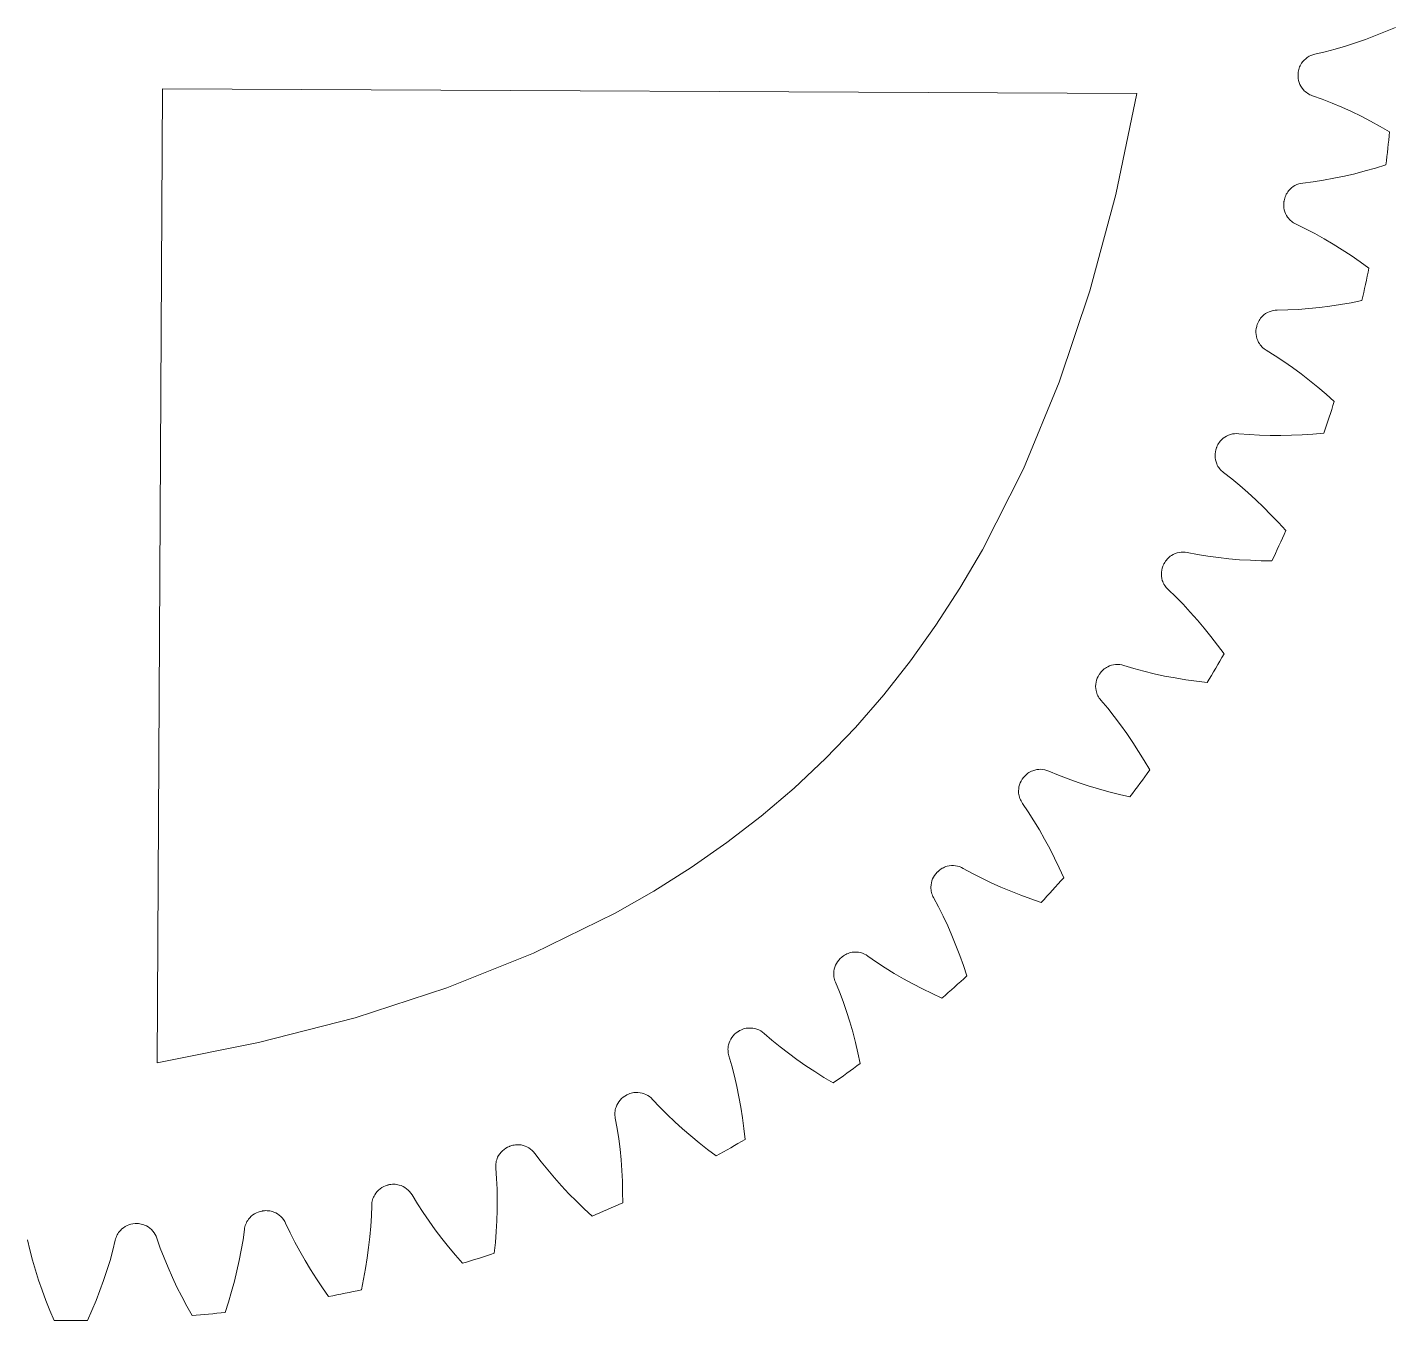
# Model space of a CAD drawing. Extents: x -180 to 228, y -304 to -8.
# Drawn here: x 167.9 to 227.5, y -134.6 to -78.2 of the extents above; entities that cross this region are included whole.
import ezdxf

# ---------------------------------------------------------------- set-up
doc = ezdxf.new("R2010")
doc.units = 0
doc.header["$MEASUREMENT"] = 0
doc.layers.add('Layer 1', color=7, linetype='Continuous')

# ---------------------------------------------------------------- blocks, each defined once
blk = doc.blocks.new('block 3')
at = {"layer": 'Layer 1', "color": 7, "lineweight": 9, "true_color": 0xffffff}
blk.add_lwpolyline([(173.789, -80.875), (216.256, -81.082)], dxfattribs=at)
blk = doc.blocks.new('block 4')
at = {"layer": 'Layer 1', "color": 7, "lineweight": 9, "true_color": 0xffffff}
blk.add_lwpolyline([(216.256, -81.082), (215.329, -85.486), (214.198, -89.683), (212.859, -93.67), (211.303, -97.437), (209.518, -100.972), (208.536, -102.65), (207.493, -104.265), (206.387, -105.816), (205.217, -107.303), (203.981, -108.723), (202.68, -110.077), (201.313, -111.364), (199.879, -112.585), (198.381, -113.739), (196.819, -114.829), (195.193, -115.855), (193.506, -116.819), (189.954, -118.566), (186.173, -120.081), (182.174, -121.377), (177.967, -122.461), (173.556, -123.339)], dxfattribs=at)
blk = doc.blocks.new('block 5')
at = {"layer": 'Layer 1', "color": 7, "lineweight": 9, "true_color": 0xffffff}
blk.add_lwpolyline([(173.556, -123.339), (173.789, -80.875)], dxfattribs=at)
blk = doc.blocks.new('block 275')
at = {"layer": 'Layer 1', "color": 7, "lineweight": 9, "true_color": 0xffffff}
blk.add_lwpolyline([(167.892, -131.056), (167.995, -131.499), (168.112, -131.942), (168.242, -132.383), (168.384, -132.824), (168.537, -133.264), (168.702, -133.702), (168.876, -134.139), (169.061, -134.575)], dxfattribs=at)
blk = doc.blocks.new('block 276')
at = {"layer": 'Layer 1', "color": 7, "lineweight": 9, "true_color": 0xffffff}
blk.add_open_spline([(169.061, -134.575), (169.546, -134.584), (170.031, -134.586), (170.516, -134.583)], degree=3, dxfattribs=at)
blk = doc.blocks.new('block 277')
at = {"layer": 'Layer 1', "color": 7, "lineweight": 9, "true_color": 0xffffff}
blk.add_lwpolyline([(171.724, -131.077), (171.616, -131.519), (171.494, -131.96), (171.359, -132.4), (171.213, -132.839), (171.054, -133.277), (170.885, -133.714), (170.706, -134.149), (170.516, -134.583)], dxfattribs=at)
blk = doc.blocks.new('block 278')
at = {"layer": 'Layer 1', "color": 7, "lineweight": 9, "true_color": 0xffffff}
blk.add_open_spline([(172.584, -130.356), (172.464, -130.362), (172.346, -130.391), (172.236, -130.442), (172.127, -130.493), (172.029, -130.565), (171.947, -130.653), (171.892, -130.713), (171.845, -130.779), (171.808, -130.85), (171.77, -130.922), (171.742, -130.998), (171.724, -131.077)], degree=3, knots=[0, 0, 0, 0, 1, 1, 1, 2, 2, 2, 3, 3, 3, 4, 4, 4, 4], dxfattribs=at)
blk = doc.blocks.new('block 279')
at = {"layer": 'Layer 1', "color": 7, "lineweight": 9, "true_color": 0xffffff}
blk.add_open_spline([(172.584, -130.356), (172.594, -130.356), (172.605, -130.355), (172.615, -130.355)], degree=3, dxfattribs=at)
blk = doc.blocks.new('block 280')
at = {"layer": 'Layer 1', "color": 7, "lineweight": 9, "true_color": 0xffffff}
blk.add_open_spline([(173.539, -130.992), (173.501, -130.877), (173.441, -130.771), (173.363, -130.679), (173.285, -130.587), (173.189, -130.512), (173.082, -130.456), (173.01, -130.42), (172.934, -130.392), (172.855, -130.375), (172.776, -130.358), (172.695, -130.351), (172.615, -130.355)], degree=3, knots=[0, 0, 0, 0, 1, 1, 1, 2, 2, 2, 3, 3, 3, 4, 4, 4, 4], dxfattribs=at)
blk = doc.blocks.new('block 281')
at = {"layer": 'Layer 1', "color": 7, "lineweight": 9, "true_color": 0xffffff}
blk.add_lwpolyline([(173.539, -130.992), (173.687, -131.422), (173.85, -131.85), (174.026, -132.275), (174.213, -132.699), (174.411, -133.12), (174.621, -133.539), (174.84, -133.955), (175.069, -134.369)], dxfattribs=at)
blk = doc.blocks.new('block 282')
at = {"layer": 'Layer 1', "color": 7, "lineweight": 9, "true_color": 0xffffff}
blk.add_open_spline([(175.069, -134.369), (175.553, -134.327), (176.035, -134.279), (176.518, -134.225)], degree=3, dxfattribs=at)
blk = doc.blocks.new('block 283')
at = {"layer": 'Layer 1', "color": 7, "lineweight": 9, "true_color": 0xffffff}
blk.add_lwpolyline([(177.352, -130.612), (177.291, -131.063), (177.216, -131.515), (177.128, -131.966), (177.028, -132.419), (176.916, -132.871), (176.794, -133.322), (176.661, -133.774), (176.518, -134.225)], dxfattribs=at)
blk = doc.blocks.new('block 284')
at = {"layer": 'Layer 1', "color": 7, "lineweight": 9, "true_color": 0xffffff}
blk.add_open_spline([(178.132, -129.806), (178.013, -129.824), (177.899, -129.865), (177.795, -129.927), (177.692, -129.989), (177.601, -130.071), (177.529, -130.168), (177.481, -130.232), (177.442, -130.303), (177.412, -130.378), (177.382, -130.453), (177.362, -130.532), (177.352, -130.612)], degree=3, knots=[0, 0, 0, 0, 1, 1, 1, 2, 2, 2, 3, 3, 3, 4, 4, 4, 4], dxfattribs=at)
blk = doc.blocks.new('block 285')
at = {"layer": 'Layer 1', "color": 7, "lineweight": 9, "true_color": 0xffffff}
blk.add_open_spline([(178.132, -129.806), (178.142, -129.804), (178.152, -129.803), (178.162, -129.801)], degree=3, dxfattribs=at)
blk = doc.blocks.new('block 286')
at = {"layer": 'Layer 1', "color": 7, "lineweight": 9, "true_color": 0xffffff}
blk.add_open_spline([(179.148, -130.338), (179.099, -130.228), (179.028, -130.128), (178.941, -130.045), (178.853, -129.962), (178.75, -129.897), (178.638, -129.853), (178.563, -129.824), (178.484, -129.805), (178.404, -129.796), (178.323, -129.787), (178.242, -129.789), (178.162, -129.801)], degree=3, knots=[0, 0, 0, 0, 1, 1, 1, 2, 2, 2, 3, 3, 3, 4, 4, 4, 4], dxfattribs=at)
blk = doc.blocks.new('block 287')
at = {"layer": 'Layer 1', "color": 7, "lineweight": 9, "true_color": 0xffffff}
blk.add_lwpolyline([(179.148, -130.338), (179.341, -130.75), (179.547, -131.158), (179.766, -131.563), (179.997, -131.965), (180.238, -132.363), (180.49, -132.758), (180.752, -133.149), (181.023, -133.537)], dxfattribs=at)
blk = doc.blocks.new('block 288')
at = {"layer": 'Layer 1', "color": 7, "lineweight": 9, "true_color": 0xffffff}
blk.add_open_spline([(181.023, -133.537), (181.499, -133.445), (181.975, -133.346), (182.449, -133.242)], degree=3, dxfattribs=at)
blk = doc.blocks.new('block 289')
at = {"layer": 'Layer 1', "color": 7, "lineweight": 9, "true_color": 0xffffff}
blk.add_lwpolyline([(182.901, -129.561), (182.887, -130.016), (182.86, -130.473), (182.819, -130.932), (182.767, -131.392), (182.703, -131.853), (182.629, -132.315), (182.544, -132.778), (182.449, -133.242)], dxfattribs=at)
blk = doc.blocks.new('block 290')
at = {"layer": 'Layer 1', "color": 7, "lineweight": 9, "true_color": 0xffffff}
blk.add_open_spline([(183.593, -128.678), (183.476, -128.709), (183.366, -128.762), (183.27, -128.834), (183.174, -128.907), (183.092, -128.997), (183.031, -129.101), (182.989, -129.171), (182.957, -129.245), (182.936, -129.323), (182.914, -129.4), (182.902, -129.481), (182.901, -129.561)], degree=3, knots=[0, 0, 0, 0, 1, 1, 1, 2, 2, 2, 3, 3, 3, 4, 4, 4, 4], dxfattribs=at)
blk = doc.blocks.new('block 291')
at = {"layer": 'Layer 1', "color": 7, "lineweight": 9, "true_color": 0xffffff}
blk.add_open_spline([(183.593, -128.678), (183.602, -128.675), (183.612, -128.673), (183.622, -128.67)], degree=3, dxfattribs=at)
blk = doc.blocks.new('block 292')
at = {"layer": 'Layer 1', "color": 7, "lineweight": 9, "true_color": 0xffffff}
blk.add_open_spline([(184.658, -129.101), (184.597, -128.997), (184.517, -128.905), (184.421, -128.832), (184.326, -128.758), (184.217, -128.704), (184.1, -128.672), (184.022, -128.651), (183.942, -128.64), (183.861, -128.64), (183.78, -128.64), (183.7, -128.65), (183.622, -128.67)], degree=3, knots=[0, 0, 0, 0, 1, 1, 1, 2, 2, 2, 3, 3, 3, 4, 4, 4, 4], dxfattribs=at)
blk = doc.blocks.new('block 293')
at = {"layer": 'Layer 1', "color": 7, "lineweight": 9, "true_color": 0xffffff}
blk.add_lwpolyline([(184.658, -129.101), (184.893, -129.491), (185.141, -129.875), (185.401, -130.255), (185.673, -130.631), (185.954, -131.001), (186.246, -131.368), (186.547, -131.729), (186.857, -132.087)], dxfattribs=at)
blk = doc.blocks.new('block 294')
at = {"layer": 'Layer 1', "color": 7, "lineweight": 9, "true_color": 0xffffff}
blk.add_open_spline([(186.857, -132.087), (187.321, -131.945), (187.784, -131.798), (188.244, -131.644)], degree=3, dxfattribs=at)
blk = doc.blocks.new('block 295')
at = {"layer": 'Layer 1', "color": 7, "lineweight": 9, "true_color": 0xffffff}
blk.add_lwpolyline([(188.309, -127.937), (188.343, -128.391), (188.364, -128.848), (188.372, -129.308), (188.368, -129.771), (188.352, -130.237), (188.326, -130.704), (188.29, -131.173), (188.244, -131.644)], dxfattribs=at)
blk = doc.blocks.new('block 296')
at = {"layer": 'Layer 1', "color": 7, "lineweight": 9, "true_color": 0xffffff}
blk.add_open_spline([(188.905, -126.986), (188.792, -127.028), (188.689, -127.093), (188.6, -127.175), (188.512, -127.257), (188.441, -127.356), (188.39, -127.465), (188.357, -127.539), (188.333, -127.616), (188.319, -127.696), (188.305, -127.775), (188.302, -127.856), (188.309, -127.937)], degree=3, knots=[0, 0, 0, 0, 1, 1, 1, 2, 2, 2, 3, 3, 3, 4, 4, 4, 4], dxfattribs=at)
blk = doc.blocks.new('block 297')
at = {"layer": 'Layer 1', "color": 7, "lineweight": 9, "true_color": 0xffffff}
blk.add_open_spline([(188.905, -126.986), (188.914, -126.982), (188.924, -126.979), (188.933, -126.975)], degree=3, dxfattribs=at)
blk = doc.blocks.new('block 298')
at = {"layer": 'Layer 1', "color": 7, "lineweight": 9, "true_color": 0xffffff}
blk.add_open_spline([(190.009, -127.295), (189.938, -127.198), (189.848, -127.115), (189.745, -127.052), (189.642, -126.989), (189.528, -126.947), (189.409, -126.927), (189.329, -126.914), (189.248, -126.912), (189.168, -126.92), (189.088, -126.928), (189.009, -126.947), (188.933, -126.975)], degree=3, knots=[0, 0, 0, 0, 1, 1, 1, 2, 2, 2, 3, 3, 3, 4, 4, 4, 4], dxfattribs=at)
blk = doc.blocks.new('block 299')
at = {"layer": 'Layer 1', "color": 7, "lineweight": 9, "true_color": 0xffffff}
blk.add_lwpolyline([(190.009, -127.295), (190.283, -127.658), (190.57, -128.015), (190.869, -128.366), (191.178, -128.71), (191.497, -129.05), (191.825, -129.383), (192.162, -129.712), (192.508, -130.035)], dxfattribs=at)
blk = doc.blocks.new('block 300')
at = {"layer": 'Layer 1', "color": 7, "lineweight": 9, "true_color": 0xffffff}
blk.add_open_spline([(192.508, -130.035), (192.955, -129.845), (193.399, -129.65), (193.841, -129.45)], degree=3, dxfattribs=at)
blk = doc.blocks.new('block 301')
at = {"layer": 'Layer 1', "color": 7, "lineweight": 9, "true_color": 0xffffff}
blk.add_lwpolyline([(193.518, -125.756), (193.6, -126.203), (193.668, -126.656), (193.724, -127.113), (193.768, -127.574), (193.802, -128.038), (193.825, -128.506), (193.838, -128.977), (193.841, -129.45)], dxfattribs=at)
blk = doc.blocks.new('block 302')
at = {"layer": 'Layer 1', "color": 7, "lineweight": 9, "true_color": 0xffffff}
blk.add_open_spline([(194.011, -124.748), (193.903, -124.802), (193.807, -124.876), (193.728, -124.967), (193.649, -125.058), (193.588, -125.164), (193.55, -125.278), (193.524, -125.355), (193.508, -125.434), (193.503, -125.515), (193.497, -125.595), (193.503, -125.676), (193.518, -125.756)], degree=3, knots=[0, 0, 0, 0, 1, 1, 1, 2, 2, 2, 3, 3, 3, 4, 4, 4, 4], dxfattribs=at)
blk = doc.blocks.new('block 303')
at = {"layer": 'Layer 1', "color": 7, "lineweight": 9, "true_color": 0xffffff}
blk.add_open_spline([(194.011, -124.748), (194.02, -124.743), (194.029, -124.739), (194.038, -124.734)], degree=3, dxfattribs=at)
blk = doc.blocks.new('block 304')
at = {"layer": 'Layer 1', "color": 7, "lineweight": 9, "true_color": 0xffffff}
blk.add_open_spline([(195.141, -124.94), (195.06, -124.85), (194.963, -124.778), (194.854, -124.726), (194.745, -124.674), (194.627, -124.643), (194.507, -124.637), (194.426, -124.632), (194.345, -124.638), (194.266, -124.655), (194.187, -124.671), (194.111, -124.698), (194.038, -124.734)], degree=3, knots=[0, 0, 0, 0, 1, 1, 1, 2, 2, 2, 3, 3, 3, 4, 4, 4, 4], dxfattribs=at)
blk = doc.blocks.new('block 305')
at = {"layer": 'Layer 1', "color": 7, "lineweight": 9, "true_color": 0xffffff}
blk.add_lwpolyline([(195.141, -124.94), (195.452, -125.272), (195.775, -125.597), (196.108, -125.914), (196.452, -126.225), (196.804, -126.529), (197.166, -126.827), (197.536, -127.118), (197.913, -127.403)], dxfattribs=at)
blk = doc.blocks.new('block 306')
at = {"layer": 'Layer 1', "color": 7, "lineweight": 9, "true_color": 0xffffff}
blk.add_open_spline([(197.913, -127.403), (198.338, -127.168), (198.76, -126.928), (199.178, -126.682)], degree=3, dxfattribs=at)
blk = doc.blocks.new('block 307')
at = {"layer": 'Layer 1', "color": 7, "lineweight": 9, "true_color": 0xffffff}
blk.add_lwpolyline([(198.471, -123.042), (198.598, -123.479), (198.713, -123.922), (198.817, -124.371), (198.909, -124.824), (198.991, -125.283), (199.063, -125.745), (199.125, -126.212), (199.178, -126.682)], dxfattribs=at)
blk = doc.blocks.new('block 308')
at = {"layer": 'Layer 1', "color": 7, "lineweight": 9, "true_color": 0xffffff}
blk.add_open_spline([(198.856, -121.988), (198.754, -122.053), (198.666, -122.137), (198.597, -122.236), (198.528, -122.335), (198.479, -122.446), (198.452, -122.564), (198.434, -122.643), (198.427, -122.723), (198.43, -122.804), (198.433, -122.885), (198.447, -122.965), (198.471, -123.042)], degree=3, knots=[0, 0, 0, 0, 1, 1, 1, 2, 2, 2, 3, 3, 3, 4, 4, 4, 4], dxfattribs=at)
blk = doc.blocks.new('block 309')
at = {"layer": 'Layer 1', "color": 7, "lineweight": 9, "true_color": 0xffffff}
blk.add_open_spline([(198.856, -121.988), (198.864, -121.982), (198.873, -121.977), (198.881, -121.972)], degree=3, dxfattribs=at)
blk = doc.blocks.new('block 310')
at = {"layer": 'Layer 1', "color": 7, "lineweight": 9, "true_color": 0xffffff}
blk.add_open_spline([(200, -122.061), (199.91, -121.98), (199.805, -121.918), (199.691, -121.878), (199.578, -121.838), (199.457, -121.82), (199.337, -121.826), (199.256, -121.83), (199.176, -121.844), (199.099, -121.869), (199.023, -121.893), (198.949, -121.928), (198.881, -121.972)], degree=3, knots=[0, 0, 0, 0, 1, 1, 1, 2, 2, 2, 3, 3, 3, 4, 4, 4, 4], dxfattribs=at)
blk = doc.blocks.new('block 311')
at = {"layer": 'Layer 1', "color": 7, "lineweight": 9, "true_color": 0xffffff}
blk.add_lwpolyline([(200, -122.061), (200.344, -122.359), (200.699, -122.648), (201.063, -122.929), (201.437, -123.202), (201.82, -123.468), (202.21, -123.726), (202.609, -123.977), (203.014, -124.221)], dxfattribs=at)
blk = doc.blocks.new('block 312')
at = {"layer": 'Layer 1', "color": 7, "lineweight": 9, "true_color": 0xffffff}
blk.add_open_spline([(203.014, -124.221), (203.412, -123.943), (203.806, -123.66), (204.196, -123.372)], degree=3, dxfattribs=at)
blk = doc.blocks.new('block 313')
at = {"layer": 'Layer 1', "color": 7, "lineweight": 9, "true_color": 0xffffff}
blk.add_lwpolyline([(203.112, -119.825), (203.285, -120.247), (203.446, -120.675), (203.596, -121.111), (203.735, -121.552), (203.864, -121.999), (203.984, -122.452), (204.095, -122.91), (204.196, -123.372)], dxfattribs=at)
blk = doc.blocks.new('block 314')
at = {"layer": 'Layer 1', "color": 7, "lineweight": 9, "true_color": 0xffffff}
blk.add_open_spline([(203.385, -118.737), (203.291, -118.812), (203.212, -118.905), (203.154, -119.011), (203.095, -119.116), (203.058, -119.232), (203.044, -119.352), (203.034, -119.432), (203.036, -119.513), (203.047, -119.593), (203.059, -119.673), (203.081, -119.751), (203.112, -119.825)], degree=3, knots=[0, 0, 0, 0, 1, 1, 1, 2, 2, 2, 3, 3, 3, 4, 4, 4, 4], dxfattribs=at)
blk = doc.blocks.new('block 315')
at = {"layer": 'Layer 1', "color": 7, "lineweight": 9, "true_color": 0xffffff}
blk.add_open_spline([(203.385, -118.737), (203.393, -118.731), (203.401, -118.724), (203.409, -118.718)], degree=3, dxfattribs=at)
blk = doc.blocks.new('block 316')
at = {"layer": 'Layer 1', "color": 7, "lineweight": 9, "true_color": 0xffffff}
blk.add_open_spline([(204.53, -118.69), (204.433, -118.619), (204.322, -118.568), (204.205, -118.54), (204.087, -118.512), (203.966, -118.507), (203.847, -118.525), (203.767, -118.538), (203.689, -118.56), (203.615, -118.593), (203.541, -118.625), (203.472, -118.667), (203.409, -118.718)], degree=3, knots=[0, 0, 0, 0, 1, 1, 1, 2, 2, 2, 3, 3, 3, 4, 4, 4, 4], dxfattribs=at)
blk = doc.blocks.new('block 317')
at = {"layer": 'Layer 1', "color": 7, "lineweight": 9, "true_color": 0xffffff}
blk.add_lwpolyline([(204.53, -118.69), (204.904, -118.95), (205.287, -119.201), (205.679, -119.442), (206.079, -119.675), (206.488, -119.899), (206.903, -120.115), (207.325, -120.323), (207.754, -120.523)], dxfattribs=at)
blk = doc.blocks.new('block 318')
at = {"layer": 'Layer 1', "color": 7, "lineweight": 9, "true_color": 0xffffff}
blk.add_open_spline([(207.754, -120.523), (208.12, -120.205), (208.483, -119.882), (208.841, -119.555)], degree=3, dxfattribs=at)
blk = doc.blocks.new('block 319')
at = {"layer": 'Layer 1', "color": 7, "lineweight": 9, "true_color": 0xffffff}
blk.add_lwpolyline([(207.393, -116.141), (207.608, -116.542), (207.813, -116.952), (208.007, -117.369), (208.192, -117.794), (208.367, -118.225), (208.534, -118.662), (208.692, -119.106), (208.841, -119.555)], dxfattribs=at)
blk = doc.blocks.new('block 320')
at = {"layer": 'Layer 1', "color": 7, "lineweight": 9, "true_color": 0xffffff}
blk.add_open_spline([(207.55, -115.03), (207.464, -115.115), (207.396, -115.216), (207.348, -115.327), (207.301, -115.438), (207.276, -115.557), (207.275, -115.678), (207.274, -115.758), (207.283, -115.839), (207.303, -115.917), (207.323, -115.995), (207.353, -116.071), (207.393, -116.141)], degree=3, knots=[0, 0, 0, 0, 1, 1, 1, 2, 2, 2, 3, 3, 3, 4, 4, 4, 4], dxfattribs=at)
blk = doc.blocks.new('block 321')
at = {"layer": 'Layer 1', "color": 7, "lineweight": 9, "true_color": 0xffffff}
blk.add_open_spline([(207.55, -115.03), (207.557, -115.023), (207.564, -115.016), (207.571, -115.009)], degree=3, dxfattribs=at)
blk = doc.blocks.new('block 322')
at = {"layer": 'Layer 1', "color": 7, "lineweight": 9, "true_color": 0xffffff}
blk.add_open_spline([(208.684, -114.864), (208.579, -114.804), (208.464, -114.765), (208.344, -114.749), (208.225, -114.733), (208.103, -114.741), (207.987, -114.772), (207.909, -114.792), (207.834, -114.823), (207.764, -114.863), (207.693, -114.903), (207.629, -114.952), (207.571, -115.009)], degree=3, knots=[0, 0, 0, 0, 1, 1, 1, 2, 2, 2, 3, 3, 3, 4, 4, 4, 4], dxfattribs=at)
blk = doc.blocks.new('block 323')
at = {"layer": 'Layer 1', "color": 7, "lineweight": 9, "true_color": 0xffffff}
blk.add_lwpolyline([(208.684, -114.864), (209.082, -115.084), (209.49, -115.293), (209.905, -115.492), (210.327, -115.681), (210.757, -115.862), (211.193, -116.033), (211.634, -116.196), (212.082, -116.35)], dxfattribs=at)
blk = doc.blocks.new('block 324')
at = {"layer": 'Layer 1', "color": 7, "lineweight": 9, "true_color": 0xffffff}
blk.add_open_spline([(212.082, -116.35), (212.413, -115.995), (212.739, -115.636), (213.062, -115.274)], degree=3, dxfattribs=at)
blk = doc.blocks.new('block 325')
at = {"layer": 'Layer 1', "color": 7, "lineweight": 9, "true_color": 0xffffff}
blk.add_lwpolyline([(211.264, -112.03), (211.52, -112.406), (211.767, -112.792), (212.004, -113.187), (212.232, -113.59), (212.451, -114), (212.663, -114.418), (212.866, -114.843), (213.062, -115.274)], dxfattribs=at)
blk = doc.blocks.new('block 326')
at = {"layer": 'Layer 1', "color": 7, "lineweight": 9, "true_color": 0xffffff}
blk.add_open_spline([(211.304, -110.909), (211.228, -111.002), (211.17, -111.109), (211.135, -111.225), (211.1, -111.34), (211.087, -111.461), (211.098, -111.581), (211.106, -111.662), (211.124, -111.741), (211.152, -111.817), (211.18, -111.892), (211.217, -111.964), (211.264, -112.03)], degree=3, knots=[0, 0, 0, 0, 1, 1, 1, 2, 2, 2, 3, 3, 3, 4, 4, 4, 4], dxfattribs=at)
blk = doc.blocks.new('block 327')
at = {"layer": 'Layer 1', "color": 7, "lineweight": 9, "true_color": 0xffffff}
blk.add_open_spline([(211.304, -110.909), (211.311, -110.901), (211.317, -110.893), (211.324, -110.885)], degree=3, dxfattribs=at)
blk = doc.blocks.new('block 328')
at = {"layer": 'Layer 1', "color": 7, "lineweight": 9, "true_color": 0xffffff}
blk.add_open_spline([(212.415, -110.625), (212.305, -110.576), (212.186, -110.549), (212.065, -110.546), (211.945, -110.543), (211.825, -110.563), (211.712, -110.606), (211.636, -110.634), (211.565, -110.673), (211.499, -110.72), (211.434, -110.767), (211.375, -110.823), (211.324, -110.885)], degree=3, knots=[0, 0, 0, 0, 1, 1, 1, 2, 2, 2, 3, 3, 3, 4, 4, 4, 4], dxfattribs=at)
blk = doc.blocks.new('block 329')
at = {"layer": 'Layer 1', "color": 7, "lineweight": 9, "true_color": 0xffffff}
blk.add_lwpolyline([(212.415, -110.625), (212.834, -110.802), (213.261, -110.967), (213.695, -111.122), (214.135, -111.266), (214.581, -111.4), (215.032, -111.525), (215.488, -111.641), (215.949, -111.747)], dxfattribs=at)
blk = doc.blocks.new('block 330')
at = {"layer": 'Layer 1', "color": 7, "lineweight": 9, "true_color": 0xffffff}
blk.add_open_spline([(215.949, -111.747), (216.242, -111.36), (216.529, -110.969), (216.811, -110.574)], degree=3, dxfattribs=at)
blk = doc.blocks.new('block 331')
at = {"layer": 'Layer 1', "color": 7, "lineweight": 9, "true_color": 0xffffff}
blk.add_lwpolyline([(214.685, -107.537), (214.979, -107.884), (215.264, -108.242), (215.541, -108.61), (215.81, -108.987), (216.071, -109.372), (216.325, -109.765), (216.572, -110.166), (216.811, -110.574)], dxfattribs=at)
blk = doc.blocks.new('block 332')
at = {"layer": 'Layer 1', "color": 7, "lineweight": 9, "true_color": 0xffffff}
blk.add_open_spline([(214.607, -106.417), (214.541, -106.518), (214.495, -106.631), (214.472, -106.749), (214.449, -106.868), (214.449, -106.989), (214.473, -107.108), (214.489, -107.187), (214.515, -107.264), (214.551, -107.336), (214.586, -107.408), (214.631, -107.476), (214.685, -107.537)], degree=3, knots=[0, 0, 0, 0, 1, 1, 1, 2, 2, 2, 3, 3, 3, 4, 4, 4, 4], dxfattribs=at)
blk = doc.blocks.new('block 333')
at = {"layer": 'Layer 1', "color": 7, "lineweight": 9, "true_color": 0xffffff}
blk.add_open_spline([(214.607, -106.417), (214.613, -106.409), (214.619, -106.4), (214.624, -106.392)], degree=3, dxfattribs=at)
blk = doc.blocks.new('block 334')
at = {"layer": 'Layer 1', "color": 7, "lineweight": 9, "true_color": 0xffffff}
blk.add_open_spline([(215.682, -106.019), (215.567, -105.982), (215.447, -105.967), (215.326, -105.977), (215.206, -105.986), (215.089, -106.019), (214.981, -106.073), (214.909, -106.11), (214.842, -106.155), (214.782, -106.209), (214.721, -106.263), (214.669, -106.324), (214.624, -106.392)], degree=3, knots=[0, 0, 0, 0, 1, 1, 1, 2, 2, 2, 3, 3, 3, 4, 4, 4, 4], dxfattribs=at)
blk = doc.blocks.new('block 335')
at = {"layer": 'Layer 1', "color": 7, "lineweight": 9, "true_color": 0xffffff}
blk.add_lwpolyline([(215.682, -106.019), (216.118, -106.151), (216.56, -106.271), (217.007, -106.379), (217.46, -106.477), (217.917, -106.563), (218.379, -106.64), (218.845, -106.708), (219.315, -106.766)], dxfattribs=at)
blk = doc.blocks.new('block 336')
at = {"layer": 'Layer 1', "color": 7, "lineweight": 9, "true_color": 0xffffff}
blk.add_open_spline([(219.315, -106.766), (219.565, -106.35), (219.81, -105.931), (220.049, -105.509)], degree=3, dxfattribs=at)
blk = doc.blocks.new('block 337')
at = {"layer": 'Layer 1', "color": 7, "lineweight": 9, "true_color": 0xffffff}
blk.add_lwpolyline([(217.617, -102.71), (217.946, -103.025), (218.267, -103.351), (218.581, -103.688), (218.888, -104.035), (219.188, -104.391), (219.481, -104.755), (219.768, -105.128), (220.049, -105.509)], dxfattribs=at)
blk = doc.blocks.new('block 338')
at = {"layer": 'Layer 1', "color": 7, "lineweight": 9, "true_color": 0xffffff}
blk.add_open_spline([(217.423, -101.605), (217.368, -101.712), (217.334, -101.829), (217.323, -101.949), (217.313, -102.069), (217.326, -102.191), (217.361, -102.306), (217.385, -102.383), (217.419, -102.456), (217.463, -102.525), (217.506, -102.593), (217.557, -102.655), (217.617, -102.71)], degree=3, knots=[0, 0, 0, 0, 1, 1, 1, 2, 2, 2, 3, 3, 3, 4, 4, 4, 4], dxfattribs=at)
blk = doc.blocks.new('block 339')
at = {"layer": 'Layer 1', "color": 7, "lineweight": 9, "true_color": 0xffffff}
blk.add_open_spline([(217.423, -101.605), (217.428, -101.596), (217.432, -101.587), (217.437, -101.578)], degree=3, dxfattribs=at)
blk = doc.blocks.new('block 340')
at = {"layer": 'Layer 1', "color": 7, "lineweight": 9, "true_color": 0xffffff}
blk.add_open_spline([(218.45, -101.096), (218.332, -101.071), (218.21, -101.07), (218.092, -101.092), (217.973, -101.114), (217.86, -101.159), (217.759, -101.224), (217.691, -101.268), (217.629, -101.32), (217.575, -101.38), (217.52, -101.44), (217.474, -101.506), (217.437, -101.578)], degree=3, knots=[0, 0, 0, 0, 1, 1, 1, 2, 2, 2, 3, 3, 3, 4, 4, 4, 4], dxfattribs=at)
blk = doc.blocks.new('block 341')
at = {"layer": 'Layer 1', "color": 7, "lineweight": 9, "true_color": 0xffffff}
blk.add_lwpolyline([(218.45, -101.096), (218.897, -101.182), (219.349, -101.255), (219.806, -101.316), (220.266, -101.366), (220.73, -101.405), (221.197, -101.433), (221.668, -101.451), (222.141, -101.46)], dxfattribs=at)
blk = doc.blocks.new('block 342')
at = {"layer": 'Layer 1', "color": 7, "lineweight": 9, "true_color": 0xffffff}
blk.add_open_spline([(222.141, -101.46), (222.346, -101.02), (222.546, -100.578), (222.74, -100.133)], degree=3, dxfattribs=at)
blk = doc.blocks.new('block 343')
at = {"layer": 'Layer 1', "color": 7, "lineweight": 9, "true_color": 0xffffff}
blk.add_lwpolyline([(220.028, -97.604), (220.388, -97.882), (220.742, -98.173), (221.089, -98.475), (221.431, -98.788), (221.766, -99.111), (222.096, -99.443), (222.421, -99.784), (222.74, -100.133)], dxfattribs=at)
blk = doc.blocks.new('block 344')
at = {"layer": 'Layer 1', "color": 7, "lineweight": 9, "true_color": 0xffffff}
blk.add_open_spline([(219.72, -96.525), (219.676, -96.637), (219.655, -96.757), (219.657, -96.878), (219.659, -96.998), (219.684, -97.117), (219.732, -97.228), (219.764, -97.302), (219.806, -97.372), (219.856, -97.435), (219.906, -97.499), (219.964, -97.555), (220.028, -97.604)], degree=3, knots=[0, 0, 0, 0, 1, 1, 1, 2, 2, 2, 3, 3, 3, 4, 4, 4, 4], dxfattribs=at)
blk = doc.blocks.new('block 345')
at = {"layer": 'Layer 1', "color": 7, "lineweight": 9, "true_color": 0xffffff}
blk.add_open_spline([(219.72, -96.525), (219.724, -96.515), (219.728, -96.506), (219.731, -96.497)], degree=3, dxfattribs=at)
blk = doc.blocks.new('block 346')
at = {"layer": 'Layer 1', "color": 7, "lineweight": 9, "true_color": 0xffffff}
blk.add_open_spline([(220.689, -95.911), (220.569, -95.899), (220.447, -95.91), (220.332, -95.945), (220.216, -95.979), (220.108, -96.035), (220.014, -96.111), (219.951, -96.161), (219.895, -96.22), (219.847, -96.285), (219.8, -96.35), (219.761, -96.421), (219.731, -96.497)], degree=3, knots=[0, 0, 0, 0, 1, 1, 1, 2, 2, 2, 3, 3, 3, 4, 4, 4, 4], dxfattribs=at)
blk = doc.blocks.new('block 347')
at = {"layer": 'Layer 1', "color": 7, "lineweight": 9, "true_color": 0xffffff}
blk.add_lwpolyline([(220.689, -95.911), (221.142, -95.95), (221.599, -95.976), (222.059, -95.989), (222.522, -95.99), (222.988, -95.98), (223.456, -95.959), (223.925, -95.928), (224.397, -95.887)], dxfattribs=at)
blk = doc.blocks.new('block 348')
at = {"layer": 'Layer 1', "color": 7, "lineweight": 9, "true_color": 0xffffff}
blk.add_open_spline([(224.397, -95.887), (224.555, -95.428), (224.708, -94.968), (224.854, -94.505)], degree=3, dxfattribs=at)
blk = doc.blocks.new('block 349')
at = {"layer": 'Layer 1', "color": 7, "lineweight": 9, "true_color": 0xffffff}
blk.add_lwpolyline([(221.893, -92.273), (222.28, -92.512), (222.662, -92.765), (223.039, -93.029), (223.411, -93.304), (223.779, -93.59), (224.142, -93.886), (224.5, -94.191), (224.854, -94.505)], dxfattribs=at)
blk = doc.blocks.new('block 350')
at = {"layer": 'Layer 1', "color": 7, "lineweight": 9, "true_color": 0xffffff}
blk.add_open_spline([(221.474, -91.232), (221.442, -91.349), (221.433, -91.47), (221.448, -91.59), (221.462, -91.71), (221.5, -91.825), (221.559, -91.931), (221.599, -92.001), (221.647, -92.066), (221.704, -92.124), (221.76, -92.182), (221.824, -92.232), (221.893, -92.273)], degree=3, knots=[0, 0, 0, 0, 1, 1, 1, 2, 2, 2, 3, 3, 3, 4, 4, 4, 4], dxfattribs=at)
blk = doc.blocks.new('block 351')
at = {"layer": 'Layer 1', "color": 7, "lineweight": 9, "true_color": 0xffffff}
blk.add_open_spline([(221.474, -91.232), (221.476, -91.223), (221.479, -91.213), (221.482, -91.203)], degree=3, dxfattribs=at)
blk = doc.blocks.new('block 352')
at = {"layer": 'Layer 1', "color": 7, "lineweight": 9, "true_color": 0xffffff}
blk.add_open_spline([(222.373, -90.521), (222.252, -90.522), (222.133, -90.545), (222.021, -90.592), (221.91, -90.638), (221.808, -90.705), (221.723, -90.79), (221.665, -90.847), (221.616, -90.911), (221.575, -90.981), (221.534, -91.051), (221.503, -91.125), (221.482, -91.203)], degree=3, knots=[0, 0, 0, 0, 1, 1, 1, 2, 2, 2, 3, 3, 3, 4, 4, 4, 4], dxfattribs=at)
blk = doc.blocks.new('block 353')
at = {"layer": 'Layer 1', "color": 7, "lineweight": 9, "true_color": 0xffffff}
blk.add_lwpolyline([(222.373, -90.521), (222.828, -90.513), (223.285, -90.49), (223.744, -90.455), (224.205, -90.407), (224.667, -90.349), (225.13, -90.279), (225.593, -90.199), (226.058, -90.109)], dxfattribs=at)
blk = doc.blocks.new('block 354')
at = {"layer": 'Layer 1', "color": 7, "lineweight": 9, "true_color": 0xffffff}
blk.add_open_spline([(226.058, -90.109), (226.168, -89.637), (226.271, -89.163), (226.368, -88.687)], degree=3, dxfattribs=at)
blk = doc.blocks.new('block 355')
at = {"layer": 'Layer 1', "color": 7, "lineweight": 9, "true_color": 0xffffff}
blk.add_lwpolyline([(223.19, -86.777), (223.6, -86.974), (224.006, -87.185), (224.409, -87.409), (224.808, -87.644), (225.203, -87.89), (225.595, -88.146), (225.984, -88.412), (226.368, -88.687)], dxfattribs=at)
blk = doc.blocks.new('block 356')
at = {"layer": 'Layer 1', "color": 7, "lineweight": 9, "true_color": 0xffffff}
blk.add_open_spline([(222.664, -85.786), (222.645, -85.905), (222.649, -86.027), (222.676, -86.144), (222.703, -86.262), (222.753, -86.373), (222.822, -86.471), (222.869, -86.537), (222.924, -86.597), (222.986, -86.648), (223.048, -86.7), (223.117, -86.743), (223.19, -86.777)], degree=3, knots=[0, 0, 0, 0, 1, 1, 1, 2, 2, 2, 3, 3, 3, 4, 4, 4, 4], dxfattribs=at)
blk = doc.blocks.new('block 357')
at = {"layer": 'Layer 1', "color": 7, "lineweight": 9, "true_color": 0xffffff}
blk.add_open_spline([(222.664, -85.786), (222.666, -85.776), (222.668, -85.766), (222.669, -85.756)], degree=3, dxfattribs=at)
blk = doc.blocks.new('block 358')
at = {"layer": 'Layer 1', "color": 7, "lineweight": 9, "true_color": 0xffffff}
blk.add_open_spline([(223.484, -84.984), (223.364, -84.997), (223.248, -85.034), (223.142, -85.091), (223.036, -85.149), (222.942, -85.226), (222.866, -85.32), (222.815, -85.382), (222.772, -85.451), (222.739, -85.525), (222.706, -85.598), (222.682, -85.676), (222.669, -85.756)], degree=3, knots=[0, 0, 0, 0, 1, 1, 1, 2, 2, 2, 3, 3, 3, 4, 4, 4, 4], dxfattribs=at)
blk = doc.blocks.new('block 359')
at = {"layer": 'Layer 1', "color": 7, "lineweight": 9, "true_color": 0xffffff}
blk.add_lwpolyline([(223.484, -84.984), (223.936, -84.928), (224.388, -84.858), (224.841, -84.775), (225.294, -84.68), (225.747, -84.573), (226.201, -84.456), (226.654, -84.328), (227.106, -84.19)], dxfattribs=at)
blk = doc.blocks.new('block 360')
at = {"layer": 'Layer 1', "color": 7, "lineweight": 9, "true_color": 0xffffff}
blk.add_open_spline([(227.106, -84.19), (227.166, -83.708), (227.219, -83.226), (227.266, -82.743)], degree=3, dxfattribs=at)
blk = doc.blocks.new('block 361')
at = {"layer": 'Layer 1', "color": 7, "lineweight": 9, "true_color": 0xffffff}
blk.add_lwpolyline([(223.906, -81.175), (224.334, -81.329), (224.76, -81.496), (225.184, -81.676), (225.605, -81.868), (226.024, -82.071), (226.441, -82.285), (226.855, -82.509), (227.266, -82.743)], dxfattribs=at)
blk = doc.blocks.new('block 362')
at = {"layer": 'Layer 1', "color": 7, "lineweight": 9, "true_color": 0xffffff}
blk.add_open_spline([(223.279, -80.244), (223.272, -80.365), (223.289, -80.485), (223.328, -80.6), (223.367, -80.714), (223.428, -80.819), (223.508, -80.91), (223.561, -80.97), (223.622, -81.024), (223.689, -81.069), (223.756, -81.113), (223.829, -81.149), (223.906, -81.175)], degree=3, knots=[0, 0, 0, 0, 1, 1, 1, 2, 2, 2, 3, 3, 3, 4, 4, 4, 4], dxfattribs=at)
blk = doc.blocks.new('block 363')
at = {"layer": 'Layer 1', "color": 7, "lineweight": 9, "true_color": 0xffffff}
blk.add_open_spline([(223.279, -80.244), (223.28, -80.234), (223.28, -80.224), (223.281, -80.214)], degree=3, dxfattribs=at)
blk = doc.blocks.new('block 364')
at = {"layer": 'Layer 1', "color": 7, "lineweight": 9, "true_color": 0xffffff}
blk.add_open_spline([(224.011, -79.362), (223.893, -79.387), (223.781, -79.435), (223.681, -79.504), (223.582, -79.572), (223.497, -79.659), (223.431, -79.76), (223.387, -79.827), (223.351, -79.9), (223.326, -79.977), (223.301, -80.054), (223.286, -80.133), (223.281, -80.214)], degree=3, knots=[0, 0, 0, 0, 1, 1, 1, 2, 2, 2, 3, 3, 3, 4, 4, 4, 4], dxfattribs=at)
blk = doc.blocks.new('block 365')
at = {"layer": 'Layer 1', "color": 7, "lineweight": 9, "true_color": 0xffffff}
blk.add_lwpolyline([(224.011, -79.362), (224.454, -79.259), (224.897, -79.142), (225.338, -79.012), (225.779, -78.87), (226.219, -78.716), (226.657, -78.552), (227.094, -78.377), (227.53, -78.193)], dxfattribs=at)
blk = doc.blocks.new('block 2')
at = {"layer": 'Layer 1'}
for name in ['block 365', 'block 364', 'block 362', 'block 363', 'block 5', 'block 4', 'block 3', 'block 361', 'block 360', 'block 359', 'block 358', 'block 356', 'block 357', 'block 355', 'block 354', 'block 352', 'block 353', 'block 350', 'block 351', 'block 349', 'block 348', 'block 346', 'block 347', 'block 344', 'block 345', 'block 343', 'block 342', 'block 340', 'block 341', 'block 338', 'block 339', 'block 337', 'block 336', 'block 334', 'block 335', 'block 332', 'block 333', 'block 331', 'block 326', 'block 327', 'block 328', 'block 329', 'block 330', 'block 325', 'block 320', 'block 321', 'block 322', 'block 323', 'block 324', 'block 319', 'block 316', 'block 314', 'block 315', 'block 317', 'block 313', 'block 318', 'block 308', 'block 309', 'block 310', 'block 311', 'block 307', 'block 312', 'block 304', 'block 302', 'block 303', 'block 305', 'block 301', 'block 296', 'block 297', 'block 298', 'block 306', 'block 299', 'block 295', 'block 290', 'block 291', 'block 292', 'block 293', 'block 284', 'block 285', 'block 286', 'block 289', 'block 300', 'block 278', 'block 279', 'block 280', 'block 287', 'block 275', 'block 277', 'block 281', 'block 283', 'block 294', 'block 288', 'block 276', 'block 282']:
    blk.add_blockref(name, (0, 0), dxfattribs=at)

msp = doc.modelspace()

# ---------------------------------------------------------------- block references
at = {"layer": 'Layer 1'}
msp.add_blockref('block 2', (0, 0), dxfattribs=at)

doc.saveas('drawing.dxf')
